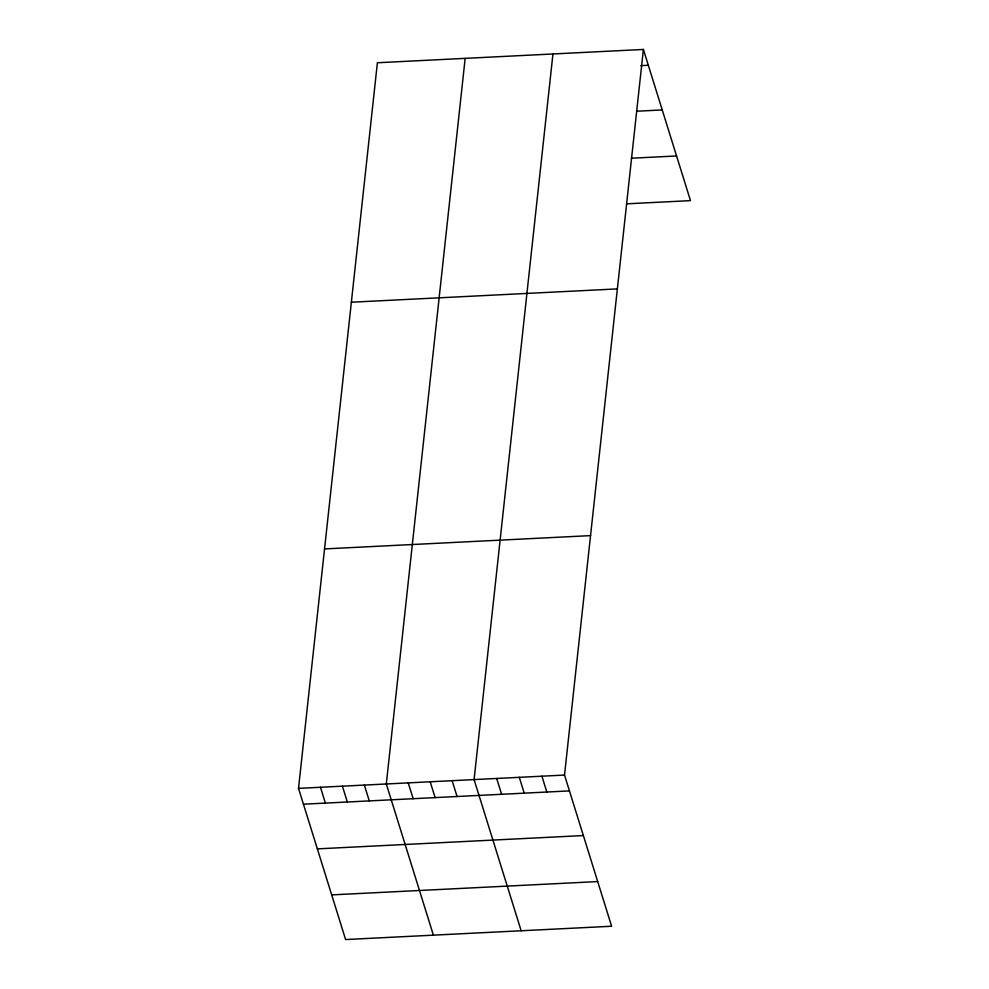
<?xml version="1.0" encoding="UTF-8"?>
<svg xmlns="http://www.w3.org/2000/svg" width="989" height="989" viewBox="0 0 989 989"><rect width="100%" height="100%" fill="white"/><g stroke="black" fill="none" stroke-linecap="round" stroke-linejoin="round"><path stroke-width="1.48" d="M643.394 49.45L564.521 775.067L611.61 926.248L345.606 939.55L298.517 788.369L377.39 62.752L643.394 49.45L690.483 200.631L627.174 203.796M465.164 58.363L386.303 783.98L433.392 935.161M552.95 53.975L474.09 779.592L521.166 930.773M640.785 65.657L648.327 65.274M636.607 111.225L662.234 109.94M631.353 158.228L676.563 155.965M351.367 302.214L617.371 288.899M324.54 548.92L590.557 535.618M298.517 788.369L564.521 775.067M303.45 804.193L569.454 790.891M317.358 848.871L583.362 835.557M331.698 894.884L597.702 881.582M541.91 776.204L546.843 792.028M519.299 777.329L524.232 793.153M496.688 778.454L501.621 794.291M452.134 780.692L457.066 796.516M430.19 781.792L435.123 797.616M408.247 782.88L413.179 798.716M364.36 785.081L369.28 800.905M342.417 786.181L347.337 802.005M320.461 787.269L325.393 803.105"/></g></svg>
